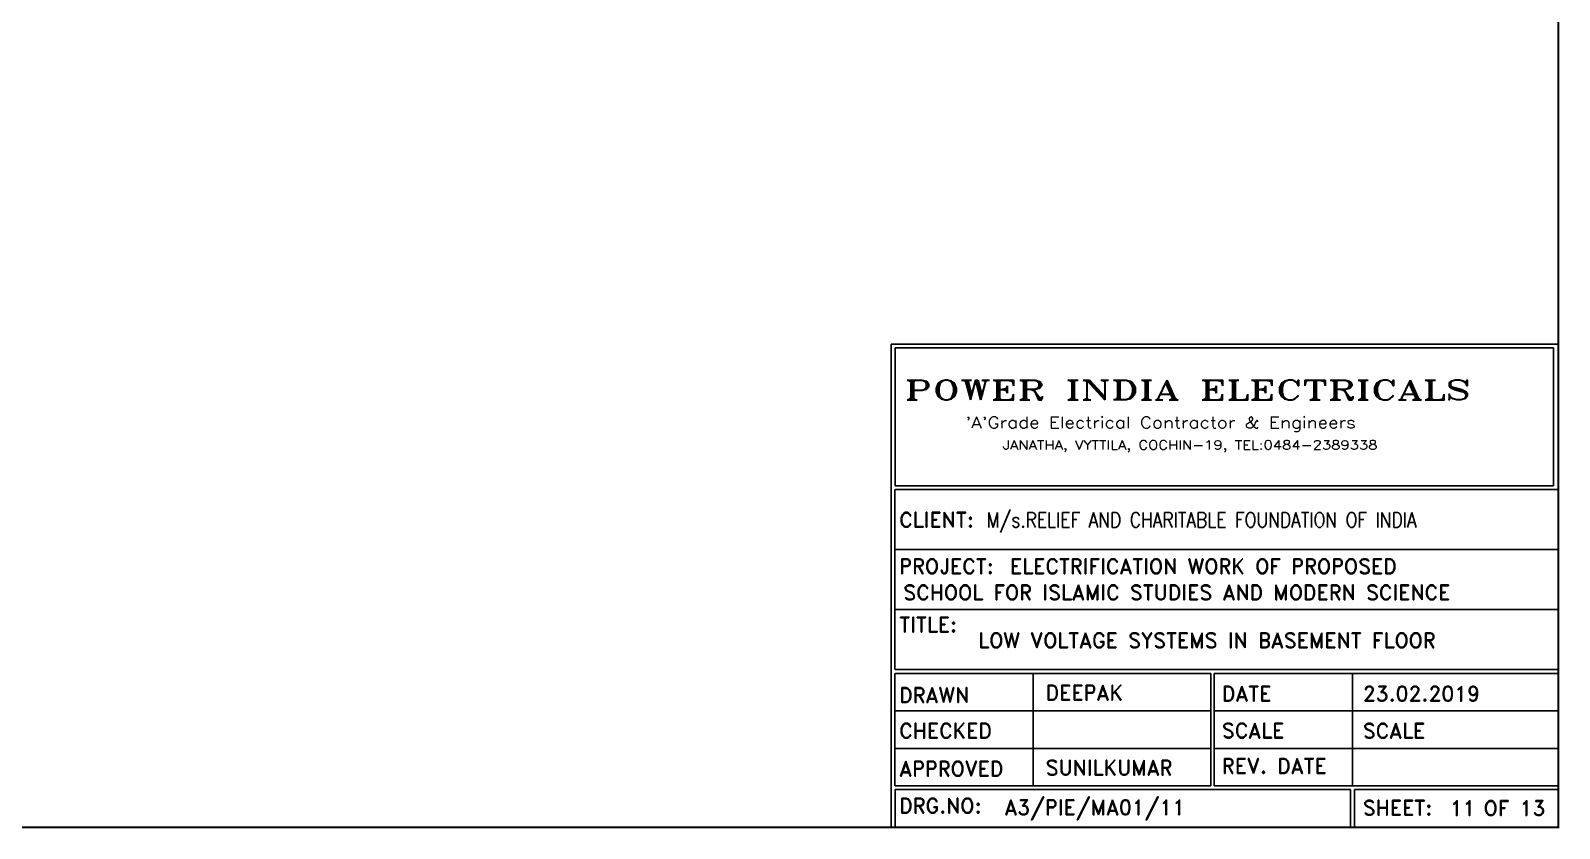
# Model space of a CAD drawing. Header units: inches. Extents: x -221585 to 401252, y -284294 to 332380.
# Drawn here: x 155738 to 160014, y 50282 to 52516 of the extents above; entities that cross this region are included whole.
import ezdxf

# ---------------------------------------------------------------- set-up
doc = ezdxf.new("R2010")
doc.units = ezdxf.units.IN
doc.header["$MEASUREMENT"] = 0
doc.linetypes.add('HIDDEN2', pattern=[0.1875, 0.125, -0.0625])
doc.layers.add('text', color=72, linetype='HIDDEN2', lineweight=5)
doc.styles.add('ROMAND', font='ROMAND.shx')
doc.styles.add('ROMANT', font='romant', dxfattribs={"width": 0.8, "oblique": 1, "height": 3})

# ---------------------------------------------------------------- blocks, each defined once
blk = doc.blocks.new('HF')
at = {"color": 1}
for s, height, style, width, p in [('POWER INDIA ELECTRICALS', 3.5, 'ROMANT', 1.5, (-34.43, 3.77)), ("'A'Grade Electrical Contractor & Engineers", 2, 'ROMANT', 1.2, (-23.6, -1.27)), ('JANATHA, VYTTILA, COCHIN-19, TEL:0484-2389338 ', 1.6, 'ROMAND', 1.2, (-17, -5.05))]:
    blk.add_text(s, height=height, dxfattribs=dict(at, style=style, width=width)).set_placement(p)

msp = doc.modelspace()

# ---------------------------------------------------------------- linework, layer by layer
at = {"color": 6}
for p, q in [((158155.5, 51230.7), (158155.5, 50726.7)), ((158156.1, 51230.7), (160011.2, 51230.7)), ((158156.1, 51062.7), (160011.2, 51062.7)), ((158156.1, 50894.7), (160011.2, 50894.7)), ((158155.5, 50716.2), (158155.5, 50401.2)), ((158156.1, 50726.7), (160011.2, 50726.7)), ((158156.1, 50716.2), (159039.3, 50716.2)), ((158542, 50716.2), (158542, 50401.2)), ((159039.3, 50716.2), (159039.3, 50401.2)), ((159048.5, 50716.2), (159048.5, 50401.2)), ((159048.5, 50716.2), (159435.7, 50716.2)), ((159435.7, 50716.2), (159435.7, 50401.2)), ((159435.7, 50716.2), (160011.2, 50716.2)), ((158156.1, 50611.2), (159039.3, 50611.2)), ((159048.5, 50611.2), (160011.2, 50611.2)), ((158156.1, 50506.2), (158460.3, 50506.2)), ((158460.3, 50506.2), (159039.3, 50506.2)), ((159048.5, 50506.2), (159435.7, 50506.2)), ((159435.7, 50506.2), (160011.2, 50506.2)), ((158156.1, 50401.2), (159039.3, 50401.2)), ((158156.1, 50390.7), (159430.4, 50390.7)), ((158156.1, 50390.7), (158156.1, 50285.7)), ((159048.5, 50401.2), (159445.7, 50401.2)), ((159430.4, 50390.7), (159430.4, 50285.2)), ((159440.9, 50390.7), (159440.9, 50284.5)), ((159440.9, 50390.7), (160011.2, 50390.7)), ((159445.7, 50401.2), (160011.2, 50401.2))]:
    msp.add_line(p, q, dxfattribs=at)
at = {"color": 6, "const_width": 6.3}
msp.add_lwpolyline([(160011.2, 50285.2), (151395.9, 50285.2), (151395.9, 56086.4), (160011.2, 56086.4)], close=True, dxfattribs=at)
at = {"color": 6}
for points in [[(158145.6, 51638.1), (158145.6, 50285.2), (160011.2, 50285.2), (160011.2, 51638.1)], [(158156.1, 51627.6), (158156.1, 51241.2), (159997.4, 51241.2), (159997.4, 51627.6)]]:
    msp.add_lwpolyline(points, close=True, dxfattribs=at)

# ---------------------------------------------------------------- block references
at = {"layer": 'text', "color": 1, "xscale": 15.75, "yscale": 15.75, "zscale": 15.75}
msp.add_blockref('HF', (158724.8, 51422.6), dxfattribs=at)

# ---------------------------------------------------------------- texts
at = {"color": 4, "style": 'ROMAND'}
for s, p in [('CLIENT:', (158167.8, 51125.1)), ('PROJECT:', (158167.8, 50995.1)), ('TITLE:', (158167.8, 50831.7)), ('DRAWN', (158167.8, 50634.2)), ('DATE', (159070.3, 50638.3)), ('CHECKED', (158167.8, 50534.5)), ('SCALE', (159070.3, 50535.2)), ('APPROVED', (158167.8, 50428.1)), ('REV. DATE', (159070.3, 50436.1)), ('DRG.NO:', (158167.8, 50324.7)), ('SHEET:', (159464.6, 50318.8))]:
    msp.add_text(s, height=42, dxfattribs=at).set_placement(p)
at = {"color": 246, "style": 'ROMAND', "width": 0.83}
msp.add_text(' M/s.RELIEF AND CHARITABLE FOUNDATION OF INDIA', height=42, dxfattribs=at).set_placement((158388.6, 51124.9))
at = {"color": 246, "style": 'ROMAND'}
for s, p in [('ELECTRIFICATION WORK OF PROPOSED', (158477.7, 50995.1)), ('SCHOOL FOR ISLAMIC STUDIES AND MODERN SCIENCE', (158179.4, 50921.6)), ('23.02.2019', (159464.6, 50638.3)), ('OF 13', (159802.5, 50317.9))]:
    msp.add_text(s, height=42, dxfattribs=at).set_placement(p)
at = {"style": 'ROMAND'}
msp.add_text('LOW VOLTAGE SYSTEMS IN BASEMENT FLOOR ', height=42, dxfattribs=at).set_placement((158388.6, 50787.6))
for tag, p, s in [('DEEPAK', (158577.5, 50641), 'BTB'), ('SUNILKUMAR', (158577.5, 50431), 'BTB'), ('A3/PIE/MA01/11', (158462.1, 50320.1), 'A3\\PIE\\'), ('11', (159708.1, 50317.9), '-')]:
    msp.add_attdef(tag, p, s, height=42, dxfattribs=at)
at = {"color": 246, "style": 'ROMAND'}
msp.add_attdef('SCALE', (159464.6, 50534.4), 'NTS', height=42, dxfattribs=at)

doc.saveas('drawing.dxf')
